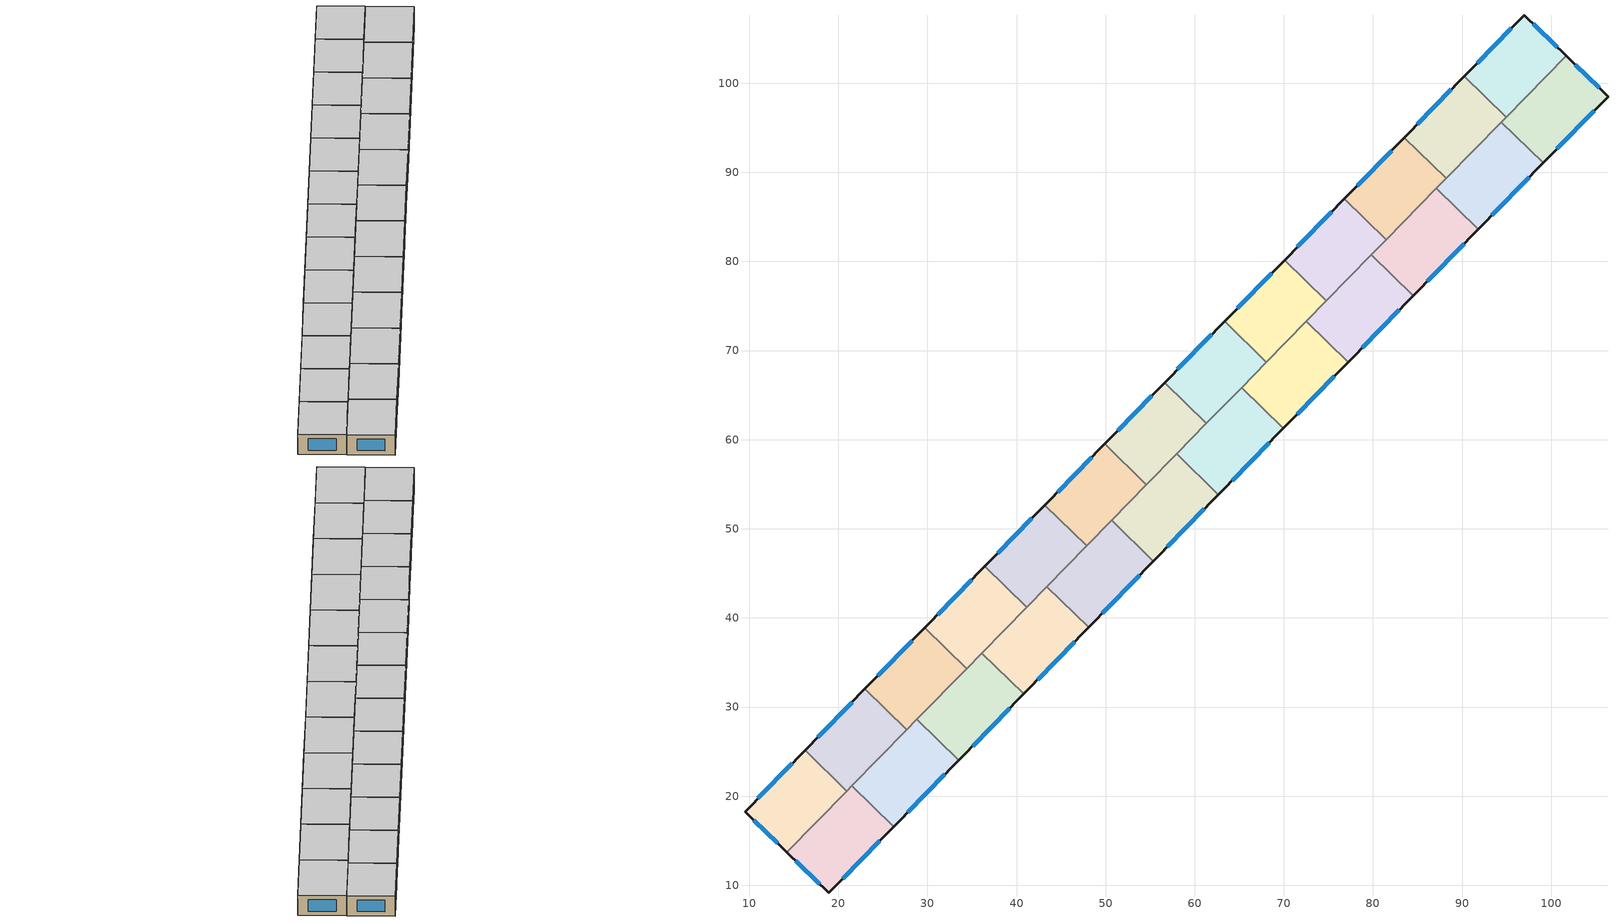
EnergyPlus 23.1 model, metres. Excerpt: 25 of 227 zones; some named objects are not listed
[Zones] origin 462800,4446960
b34ba2d606779dca_F7_dwelling_0
 floor to b34ba2d606779dca_F6_dwelling_0 (EU_floor_Construction): 101.67,103.07 94.93,96.19 90.25,100.77 96.97,107.64 z21
 wall outside (EU_wall_Construction): 101.67,103.07 96.97,107.64 90.25,100.77 z21:24
 wall to b34ba2d606779dca_F7_dwelling_1 (EU_wall_Construction): 90.25,100.77 94.93,96.19 z21:24
 wall to b34ba2d606779dca_F7_dwelling_13 (EU_wall_Construction): 94.93,96.19 101.67,103.07 z21:24
 window (EU_Window_Construction): 95.53,106.17 91.69,102.24 / 100.66,104.05 97.97,106.66 z21.64:23.36
 ceiling to b34ba2d606779dca_F8_dwelling_0 (EU_floor_Construction): 94.93,96.19 101.67,103.07 96.97,107.64 90.25,100.77 z24
b34ba2d606779dca_F7_dwelling_1
 floor to b34ba2d606779dca_F6_dwelling_1 (EU_floor_Construction): 94.93,96.19 88.21,89.31 83.52,93.9 90.25,100.77 z21
 wall outside (EU_wall_Construction): 90.25,100.77 83.52,93.9 z21:24
 wall to b34ba2d606779dca_F7_dwelling_2 (EU_wall_Construction): 83.52,93.9 88.21,89.31 z21:24
 wall to b34ba2d606779dca_F7_dwelling_14 (EU_wall_Construction): 88.21,89.31 94.39,95.63 z21:24
 wall to b34ba2d606779dca_F7_dwelling_13 (EU_wall_Construction): 94.39,95.63 94.93,96.19 z21:24
 window (EU_Window_Construction): 88.81,99.3 84.96,95.37 z21.64:23.36
 ceiling to b34ba2d606779dca_F8_dwelling_1 (EU_floor_Construction): 88.21,89.31 94.93,96.19 90.25,100.77 83.52,93.9 z24
b34ba2d606779dca_F7_dwelling_10
 floor to b34ba2d606779dca_F6_dwelling_10 (EU_floor_Construction): 34.41,34.32 27.68,27.45 22.99,32.03 29.72,38.91 z21
 wall outside (EU_wall_Construction): 29.72,38.91 22.99,32.03 z21:24
 wall to b34ba2d606779dca_F7_dwelling_9 (EU_wall_Construction): 34.41,34.32 29.72,38.91 z21:24
 wall to b34ba2d606779dca_F7_dwelling_11 (EU_wall_Construction): 22.99,32.03 27.68,27.45 z21:24
 wall to b34ba2d606779dca_F7_dwelling_22 (EU_wall_Construction): 28.82,28.61 34.41,34.32 z21:24
 wall to b34ba2d606779dca_F7_dwelling_23 (EU_wall_Construction): 27.68,27.45 28.82,28.61 z21:24
 window (EU_Window_Construction): 28.28,37.43 24.43,33.5 z21.64:23.36
 ceiling to b34ba2d606779dca_F8_dwelling_10 (EU_floor_Construction): 27.68,27.45 34.41,34.32 29.72,38.91 22.99,32.03 z24
b34ba2d606779dca_F7_dwelling_11
 floor to b34ba2d606779dca_F6_dwelling_11 (EU_floor_Construction): 27.68,27.45 20.96,20.57 16.27,25.16 22.99,32.03 z21
 wall outside (EU_wall_Construction): 22.99,32.03 16.27,25.16 z21:24
 wall to b34ba2d606779dca_F7_dwelling_12 (EU_wall_Construction): 16.27,25.16 20.96,20.57 z21:24
 wall to b34ba2d606779dca_F7_dwelling_23 (EU_wall_Construction): 21.54,21.17 27.68,27.45 z21:24
 wall to b34ba2d606779dca_F7_dwelling_24 (EU_wall_Construction): 20.96,20.57 21.54,21.17 z21:24
 window (EU_Window_Construction): 21.55,30.56 17.71,26.63 z21.64:23.36
 ceiling to b34ba2d606779dca_F8_dwelling_11 (EU_floor_Construction): 20.96,20.57 27.68,27.45 22.99,32.03 16.27,25.16 z24
b34ba2d606779dca_F7_dwelling_12
 floor to b34ba2d606779dca_F6_dwelling_12 (EU_floor_Construction): 20.96,20.57 14.24,13.71 9.53,18.27 16.27,25.16 z21
 wall outside (EU_wall_Construction): 16.27,25.16 9.53,18.27 14.24,13.71 z21:24
 wall to b34ba2d606779dca_F7_dwelling_24 (EU_wall_Construction): 14.24,13.71 20.96,20.57 z21:24
 window (EU_Window_Construction): 10.54,17.29 13.23,14.69 / 14.83,23.68 10.97,19.75 z21.64:23.36
 ceiling to b34ba2d606779dca_F8_dwelling_12 (EU_floor_Construction): 14.24,13.71 20.96,20.57 16.27,25.16 9.53,18.27 z24
b34ba2d606779dca_F7_dwelling_13
 floor to b34ba2d606779dca_F6_dwelling_13 (EU_floor_Construction): 106.37,98.5 99.08,91.05 94.39,95.63 101.67,103.07 z21
 wall outside (EU_wall_Construction): 99.08,91.05 106.37,98.5 101.67,103.07 z21:24
 wall to b34ba2d606779dca_F7_dwelling_14 (EU_wall_Construction): 94.39,95.63 99.08,91.05 z21:24
 window (EU_Window_Construction): 105.36,99.48 102.68,102.09 / 100.64,92.64 104.81,96.91 z21.64:23.36
 ceiling to b34ba2d606779dca_F8_dwelling_13 (EU_floor_Construction): 99.08,91.05 106.37,98.5 101.67,103.07 94.39,95.63 z24
b34ba2d606779dca_F7_dwelling_14
 floor to b34ba2d606779dca_F6_dwelling_14 (EU_floor_Construction): 99.08,91.05 91.79,83.6 87.11,88.19 94.39,95.63 z21
 wall outside (EU_wall_Construction): 91.79,83.6 99.08,91.05 z21:24
 wall to b34ba2d606779dca_F7_dwelling_15 (EU_wall_Construction): 87.11,88.19 91.79,83.6 z21:24
 wall to b34ba2d606779dca_F7_dwelling_2 (EU_wall_Construction): 88.21,89.31 87.11,88.19 z21:24
 window (EU_Window_Construction): 93.35,85.2 97.52,89.45 z21.64:23.36
 ceiling to b34ba2d606779dca_F8_dwelling_14 (EU_floor_Construction): 91.79,83.6 99.08,91.05 94.39,95.63 87.11,88.19 z24
b34ba2d606779dca_F7_dwelling_15
 floor to b34ba2d606779dca_F6_dwelling_15 (EU_floor_Construction): 91.79,83.6 84.51,76.16 79.82,80.74 87.11,88.19 z21
 wall outside (EU_wall_Construction): 84.51,76.16 91.79,83.6 z21:24
 wall to b34ba2d606779dca_F7_dwelling_16 (EU_wall_Construction): 79.82,80.74 84.51,76.16 z21:24
 wall to b34ba2d606779dca_F7_dwelling_2 (EU_wall_Construction): 87.11,88.19 81.48,82.44 z21:24
 wall to b34ba2d606779dca_F7_dwelling_3 (EU_wall_Construction): 81.48,82.44 79.82,80.74 z21:24
 window (EU_Window_Construction): 86.07,77.75 90.23,82.01 z21.64:23.36
 ceiling to b34ba2d606779dca_F8_dwelling_15 (EU_floor_Construction): 84.51,76.16 91.79,83.6 87.11,88.19 79.82,80.74 z24
b34ba2d606779dca_F7_dwelling_16
 floor to b34ba2d606779dca_F6_dwelling_16 (EU_floor_Construction): 84.51,76.16 77.22,68.71 72.54,73.29 79.82,80.74 z21
 wall outside (EU_wall_Construction): 77.22,68.71 84.51,76.16 z21:24
 wall to b34ba2d606779dca_F7_dwelling_17 (EU_wall_Construction): 72.54,73.29 77.22,68.71 z21:24
 wall to b34ba2d606779dca_F7_dwelling_3 (EU_wall_Construction): 79.82,80.74 74.76,75.57 z21:24
 wall to b34ba2d606779dca_F7_dwelling_4 (EU_wall_Construction): 74.76,75.57 72.54,73.29 z21:24
 window (EU_Window_Construction): 78.78,70.3 82.95,74.56 z21.64:23.36
 ceiling to b34ba2d606779dca_F8_dwelling_16 (EU_floor_Construction): 77.22,68.71 84.51,76.16 79.82,80.74 72.54,73.29 z24
b34ba2d606779dca_F7_dwelling_17
 floor to b34ba2d606779dca_F6_dwelling_17 (EU_floor_Construction): 77.22,68.71 69.94,61.26 65.25,65.85 72.54,73.29 z21
 wall outside (EU_wall_Construction): 69.94,61.26 77.22,68.71 z21:24
 wall to b34ba2d606779dca_F7_dwelling_18 (EU_wall_Construction): 65.25,65.85 69.94,61.26 z21:24
 wall to b34ba2d606779dca_F7_dwelling_4 (EU_wall_Construction): 72.54,73.29 68.03,68.69 z21:24
 wall to b34ba2d606779dca_F7_dwelling_5 (EU_wall_Construction): 68.03,68.69 65.25,65.85 z21:24
 window (EU_Window_Construction): 71.5,62.86 75.66,67.11 z21.64:23.36
 ceiling to b34ba2d606779dca_F8_dwelling_17 (EU_floor_Construction): 69.94,61.26 77.22,68.71 72.54,73.29 65.25,65.85 z24
b34ba2d606779dca_F7_dwelling_18
 floor to b34ba2d606779dca_F6_dwelling_18 (EU_floor_Construction): 69.94,61.26 62.65,53.82 57.97,58.4 65.25,65.85 z21
 wall outside (EU_wall_Construction): 62.65,53.82 69.94,61.26 z21:24
 wall to b34ba2d606779dca_F7_dwelling_19 (EU_wall_Construction): 57.97,58.4 62.65,53.82 z21:24
 wall to b34ba2d606779dca_F7_dwelling_5 (EU_wall_Construction): 65.25,65.85 61.31,61.82 z21:24
 wall to b34ba2d606779dca_F7_dwelling_6 (EU_wall_Construction): 61.31,61.82 57.97,58.4 z21:24
 window (EU_Window_Construction): 64.21,55.41 68.38,59.67 z21.64:23.36
 ceiling to b34ba2d606779dca_F8_dwelling_18 (EU_floor_Construction): 62.65,53.82 69.94,61.26 65.25,65.85 57.97,58.4 z24
b34ba2d606779dca_F7_dwelling_19
 floor to b34ba2d606779dca_F6_dwelling_19 (EU_floor_Construction): 62.65,53.82 55.37,46.37 50.68,50.96 57.97,58.4 z21
 wall outside (EU_wall_Construction): 55.37,46.37 62.65,53.82 z21:24
 wall to b34ba2d606779dca_F7_dwelling_20 (EU_wall_Construction): 50.68,50.96 55.37,46.37 z21:24
 wall to b34ba2d606779dca_F7_dwelling_7 (EU_wall_Construction): 54.58,54.94 50.68,50.96 z21:24
 wall to b34ba2d606779dca_F7_dwelling_6 (EU_wall_Construction): 57.97,58.4 54.58,54.94 z21:24
 window (EU_Window_Construction): 56.93,47.97 61.09,52.22 z21.64:23.36
 ceiling to b34ba2d606779dca_F8_dwelling_19 (EU_floor_Construction): 55.37,46.37 62.65,53.82 57.97,58.4 50.68,50.96 z24
b34ba2d606779dca_F7_dwelling_2
 floor to b34ba2d606779dca_F6_dwelling_2 (EU_floor_Construction): 88.21,89.31 81.48,82.44 76.8,87.03 83.52,93.9 z21
 wall outside (EU_wall_Construction): 83.52,93.9 76.8,87.03 z21:24
 wall to b34ba2d606779dca_F7_dwelling_3 (EU_wall_Construction): 76.8,87.03 81.48,82.44 z21:24
 window (EU_Window_Construction): 82.08,92.43 78.24,88.5 z21.64:23.36
 ceiling to b34ba2d606779dca_F8_dwelling_2 (EU_floor_Construction): 81.48,82.44 88.21,89.31 83.52,93.9 76.8,87.03 z24
b34ba2d606779dca_F7_dwelling_20
 floor to b34ba2d606779dca_F6_dwelling_20 (EU_floor_Construction): 55.37,46.37 48.08,38.92 43.4,43.51 50.68,50.96 z21
 wall outside (EU_wall_Construction): 48.08,38.92 55.37,46.37 z21:24
 wall to b34ba2d606779dca_F7_dwelling_21 (EU_wall_Construction): 43.4,43.51 48.08,38.92 z21:24
 wall to b34ba2d606779dca_F7_dwelling_8 (EU_wall_Construction): 47.86,48.07 43.4,43.51 z21:24
 wall to b34ba2d606779dca_F7_dwelling_7 (EU_wall_Construction): 50.68,50.95 47.86,48.07 z21:24
 window (EU_Window_Construction): 49.64,40.52 53.81,44.78 z21.64:23.36
 ceiling to b34ba2d606779dca_F8_dwelling_20 (EU_floor_Construction): 48.08,38.92 55.37,46.37 50.68,50.96 43.4,43.51 z24
b34ba2d606779dca_F7_dwelling_21
 floor to b34ba2d606779dca_F6_dwelling_21 (EU_floor_Construction): 48.08,38.92 40.79,31.48 36.11,36.06 43.4,43.51 z21
 wall outside (EU_wall_Construction): 40.79,31.48 48.08,38.92 z21:24
 wall to b34ba2d606779dca_F7_dwelling_22 (EU_wall_Construction): 36.11,36.06 40.79,31.48 z21:24
 wall to b34ba2d606779dca_F7_dwelling_9 (EU_wall_Construction): 41.13,41.19 36.11,36.06 z21:24
 wall to b34ba2d606779dca_F7_dwelling_8 (EU_wall_Construction): 43.39,43.51 41.13,41.2 z21:24
 window (EU_Window_Construction): 42.36,33.07 46.52,37.33 z21.64:23.36
 ceiling to b34ba2d606779dca_F8_dwelling_21 (EU_floor_Construction): 40.79,31.48 48.08,38.92 43.4,43.51 36.11,36.06 z24
b34ba2d606779dca_F7_dwelling_22
 floor to b34ba2d606779dca_F6_dwelling_22 (EU_floor_Construction): 40.79,31.48 33.51,24.03 28.82,28.61 36.11,36.06 z21
 wall outside (EU_wall_Construction): 33.51,24.03 40.79,31.48 z21:24
 wall to b34ba2d606779dca_F7_dwelling_23 (EU_wall_Construction): 28.82,28.61 33.51,24.03 z21:24
 wall to b34ba2d606779dca_F7_dwelling_9 (EU_wall_Construction): 36.11,36.06 34.41,34.32 z21:24
 window (EU_Window_Construction): 35.07,25.62 39.23,29.88 z21.64:23.36
 ceiling to b34ba2d606779dca_F8_dwelling_22 (EU_floor_Construction): 33.51,24.03 40.79,31.48 36.11,36.06 28.82,28.61 z24
b34ba2d606779dca_F7_dwelling_23
 floor to b34ba2d606779dca_F6_dwelling_23 (EU_floor_Construction): 33.51,24.03 26.22,16.58 21.54,21.17 28.82,28.61 z21
 wall outside (EU_wall_Construction): 26.22,16.58 33.51,24.03 z21:24
 wall to b34ba2d606779dca_F7_dwelling_24 (EU_wall_Construction): 21.54,21.17 26.22,16.58 z21:24
 window (EU_Window_Construction): 27.78,18.18 31.95,22.43 z21.64:23.36
 ceiling to b34ba2d606779dca_F8_dwelling_23 (EU_floor_Construction): 26.22,16.58 33.51,24.03 28.82,28.61 21.54,21.17 z24
b34ba2d606779dca_F7_dwelling_24
 floor to b34ba2d606779dca_F6_dwelling_24 (EU_floor_Construction): 26.22,16.58 18.95,9.15 14.24,13.71 21.54,21.17 z21
 wall outside (EU_wall_Construction): 14.24,13.71 18.95,9.15 26.22,16.58 z21:24
 window (EU_Window_Construction): 20.51,10.74 24.66,14.99 / 15.25,12.73 17.94,10.12 z21.64:23.36
 ceiling to b34ba2d606779dca_F8_dwelling_24 (EU_floor_Construction): 18.95,9.15 26.22,16.58 21.54,21.17 14.24,13.71 z24
b34ba2d606779dca_F7_dwelling_3
 floor to b34ba2d606779dca_F6_dwelling_3 (EU_floor_Construction): 81.48,82.44 74.76,75.57 70.07,80.15 76.8,87.03 z21
 wall outside (EU_wall_Construction): 76.8,87.03 70.07,80.15 z21:24
 wall to b34ba2d606779dca_F7_dwelling_4 (EU_wall_Construction): 70.07,80.15 74.76,75.57 z21:24
 window (EU_Window_Construction): 75.36,85.55 71.51,81.62 z21.64:23.36
 ceiling to b34ba2d606779dca_F8_dwelling_3 (EU_floor_Construction): 74.76,75.57 81.48,82.44 76.8,87.03 70.07,80.15 z24
b34ba2d606779dca_F7_dwelling_4
 floor to b34ba2d606779dca_F6_dwelling_4 (EU_floor_Construction): 74.76,75.57 68.03,68.69 63.35,73.28 70.07,80.15 z21
 wall outside (EU_wall_Construction): 70.07,80.15 63.35,73.28 z21:24
 wall to b34ba2d606779dca_F7_dwelling_5 (EU_wall_Construction): 63.35,73.28 68.03,68.69 z21:24
 window (EU_Window_Construction): 68.63,78.68 64.79,74.75 z21.64:23.36
 ceiling to b34ba2d606779dca_F8_dwelling_4 (EU_floor_Construction): 68.03,68.69 74.76,75.57 70.07,80.15 63.35,73.28 z24
b34ba2d606779dca_F7_dwelling_5
 floor to b34ba2d606779dca_F6_dwelling_5 (EU_floor_Construction): 68.03,68.69 61.31,61.82 56.62,66.4 63.35,73.28 z21
 wall outside (EU_wall_Construction): 63.35,73.28 56.62,66.4 z21:24
 wall to b34ba2d606779dca_F7_dwelling_6 (EU_wall_Construction): 56.62,66.4 61.31,61.82 z21:24
 window (EU_Window_Construction): 61.91,71.8 58.06,67.87 z21.64:23.36
 ceiling to b34ba2d606779dca_F8_dwelling_5 (EU_floor_Construction): 61.31,61.82 68.03,68.69 63.35,73.28 56.62,66.4 z24
b34ba2d606779dca_F7_dwelling_6
 floor to b34ba2d606779dca_F6_dwelling_6 (EU_floor_Construction): 61.31,61.82 54.58,54.94 49.9,59.53 56.62,66.4 z21
 wall outside (EU_wall_Construction): 56.62,66.4 49.9,59.53 z21:24
 wall to b34ba2d606779dca_F7_dwelling_7 (EU_wall_Construction): 49.9,59.53 54.58,54.94 z21:24
 window (EU_Window_Construction): 55.18,64.93 51.34,61 z21.64:23.36
 ceiling to b34ba2d606779dca_F8_dwelling_6 (EU_floor_Construction): 54.58,54.94 61.31,61.82 56.62,66.4 49.9,59.53 z24
b34ba2d606779dca_F7_dwelling_7
 floor to b34ba2d606779dca_F6_dwelling_7 (EU_floor_Construction): 54.58,54.94 47.86,48.07 43.17,52.65 49.9,59.53 z21
 wall outside (EU_wall_Construction): 49.9,59.53 43.17,52.65 z21:24
 wall to b34ba2d606779dca_F7_dwelling_8 (EU_wall_Construction): 43.17,52.65 47.86,48.07 z21:24
 window (EU_Window_Construction): 48.46,58.06 44.61,54.13 z21.64:23.36
 ceiling to b34ba2d606779dca_F8_dwelling_7 (EU_floor_Construction): 47.86,48.07 54.58,54.94 49.9,59.53 43.17,52.65 z24
b34ba2d606779dca_F7_dwelling_8
 floor to b34ba2d606779dca_F6_dwelling_8 (EU_floor_Construction): 47.86,48.07 41.13,41.2 36.45,45.78 43.17,52.65 z21
 wall outside (EU_wall_Construction): 43.17,52.65 36.45,45.78 z21:24
 wall to b34ba2d606779dca_F7_dwelling_9 (EU_wall_Construction): 36.45,45.78 41.13,41.2 z21:24
 window (EU_Window_Construction): 41.73,51.18 37.89,47.25 z21.64:23.36
 ceiling to b34ba2d606779dca_F8_dwelling_8 (EU_floor_Construction): 41.13,41.2 47.86,48.07 43.17,52.65 36.45,45.78 z24
b34ba2d606779dca_F7_dwelling_9
 floor to b34ba2d606779dca_F6_dwelling_9 (EU_floor_Construction): 41.13,41.2 34.41,34.32 29.72,38.91 36.45,45.78 z21
 wall outside (EU_wall_Construction): 36.45,45.78 29.72,38.91 z21:24
 window (EU_Window_Construction): 35,44.31 31.16,40.38 z21.64:23.36
 ceiling to b34ba2d606779dca_F8_dwelling_9 (EU_floor_Construction): 34.41,34.32 41.13,41.2 36.45,45.78 29.72,38.91 z24
[Building]
EU S2 Campaign: North Axis=0; Terrain=City; Solar Distribution=FullExterior
[Site:Location]
Yerevan-Zvartnots.Intl.AP: Latitude=40.15; Longitude=44.383; Time Zone=4; Elevation=854
[SizingPeriod:WeatherFileDays]
AnnualSizingPeriod: Begin Month=1; Begin Day of Month=1; End Month=12; End Day of Month=31; Day of Week for Start Day=Monday; Use Weather File Daylight Saving Period=No; Use Weather File Rain and Snow Indicators=No
[MATERIAL]
EU_InternalMass_Material: Roughness=MediumRough; Thickness=0.1; Conductivity=1; Density=1800; Specific Heat=900; Thermal Absorptance=0.9; Solar Absorptance=0.7; Visible Absorptance=0.7
[MATERIAL:NOMASS] Roughness=MediumRough; Thermal Absorptance=0.9; Solar Absorptance=0.7; Visible Absorptance=0.7
Name | Thermal Resistance
EU_wall_NoMass | 1.05043
EU_floor_NoMass | 0.478065
[WINDOWMATERIAL:SIMPLEGLAZINGSYSTEM]
EU_Window_SimpleGlazing: UFactor=2.5566; Solar Heat Gain Coefficient=0.75; Visible Transmittance=0.75
[CONSTRUCTION]
EU_wall_Construction: EU_wall_NoMass
EU_floor_Construction: EU_floor_NoMass
EU_Window_Construction: EU_Window_SimpleGlazing
EU_InternalMass_Construction: EU_InternalMass_Material
[ZONE] Type=1; Multiplier=1; Ceiling Height=autocalculate; Floor Area=autocalculate; Part of Total Floor Area=Yes
Name | Volume
b34ba2d606779dca_F7_dwelling_0; b34ba2d606779dca_F7_dwelling_1; b34ba2d606779dca_F7_dwelling_8 | 189.155
b34ba2d606779dca_F7_dwelling_10; b34ba2d606779dca_F7_dwelling_4; b34ba2d606779dca_F7_dwelling_6 | 189.137
b34ba2d606779dca_F7_dwelling_11; b34ba2d606779dca_F7_dwelling_3; b34ba2d606779dca_F7_dwelling_7 | 189.154
b34ba2d606779dca_F7_dwelling_12 | 189.159
b34ba2d606779dca_F7_dwelling_13 | 204.907
b34ba2d606779dca_F7_dwelling_14 | 204.917
b34ba2d606779dca_F7_dwelling_15 | 204.889
b34ba2d606779dca_F7_dwelling_16 | 204.899
b34ba2d606779dca_F7_dwelling_17 | 204.913
b34ba2d606779dca_F7_dwelling_18 | 204.903
b34ba2d606779dca_F7_dwelling_19 | 204.927
b34ba2d606779dca_F7_dwelling_2 | 189.172
b34ba2d606779dca_F7_dwelling_20 | 204.877
b34ba2d606779dca_F7_dwelling_21 | 204.905
b34ba2d606779dca_F7_dwelling_22; b34ba2d606779dca_F7_dwelling_23 | 204.909
b34ba2d606779dca_F7_dwelling_24 | 204.91
b34ba2d606779dca_F7_dwelling_5 | 189.164
b34ba2d606779dca_F7_dwelling_9 | 189.165
[INTERNALMASS] Construction=EU_InternalMass_Construction
Name | Zone or ZoneList | Surface Area
b34ba2d606779dca_F7_dwelling_0_EU_InternalMass | b34ba2d606779dca_F7_dwelling_0 | 63.0516
b34ba2d606779dca_F7_dwelling_1_EU_InternalMass | b34ba2d606779dca_F7_dwelling_1 | 63.0514
b34ba2d606779dca_F7_dwelling_2_EU_InternalMass | b34ba2d606779dca_F7_dwelling_2 | 63.0571
b34ba2d606779dca_F7_dwelling_3_EU_InternalMass | b34ba2d606779dca_F7_dwelling_3 | 63.0514
b34ba2d606779dca_F7_dwelling_4_EU_InternalMass | b34ba2d606779dca_F7_dwelling_4 | 63.0457
b34ba2d606779dca_F7_dwelling_5_EU_InternalMass | b34ba2d606779dca_F7_dwelling_5 | 63.055
b34ba2d606779dca_F7_dwelling_6_EU_InternalMass | b34ba2d606779dca_F7_dwelling_6 | 63.0457
b34ba2d606779dca_F7_dwelling_7_EU_InternalMass | b34ba2d606779dca_F7_dwelling_7 | 63.0514
b34ba2d606779dca_F7_dwelling_8_EU_InternalMass | b34ba2d606779dca_F7_dwelling_8 | 63.0514
b34ba2d606779dca_F7_dwelling_9_EU_InternalMass | b34ba2d606779dca_F7_dwelling_9 | 63.055
b34ba2d606779dca_F7_dwelling_10_EU_InternalMass | b34ba2d606779dca_F7_dwelling_10 | 63.0457
b34ba2d606779dca_F7_dwelling_11_EU_InternalMass | b34ba2d606779dca_F7_dwelling_11 | 63.0514
b34ba2d606779dca_F7_dwelling_12_EU_InternalMass | b34ba2d606779dca_F7_dwelling_12 | 63.0531
b34ba2d606779dca_F7_dwelling_13_EU_InternalMass | b34ba2d606779dca_F7_dwelling_13 | 68.3024
b34ba2d606779dca_F7_dwelling_14_EU_InternalMass | b34ba2d606779dca_F7_dwelling_14 | 68.3057
b34ba2d606779dca_F7_dwelling_15_EU_InternalMass | b34ba2d606779dca_F7_dwelling_15 | 68.2964
b34ba2d606779dca_F7_dwelling_16_EU_InternalMass | b34ba2d606779dca_F7_dwelling_16 | 68.2997
b34ba2d606779dca_F7_dwelling_17_EU_InternalMass | b34ba2d606779dca_F7_dwelling_17 | 68.3044
b34ba2d606779dca_F7_dwelling_18_EU_InternalMass | b34ba2d606779dca_F7_dwelling_18 | 68.3011
b34ba2d606779dca_F7_dwelling_19_EU_InternalMass | b34ba2d606779dca_F7_dwelling_19 | 68.309
b34ba2d606779dca_F7_dwelling_20_EU_InternalMass | b34ba2d606779dca_F7_dwelling_20 | 68.2924
b34ba2d606779dca_F7_dwelling_21_EU_InternalMass | b34ba2d606779dca_F7_dwelling_21 | 68.3054
b34ba2d606779dca_F7_dwelling_22_EU_InternalMass | b34ba2d606779dca_F7_dwelling_22 | 68.303
b34ba2d606779dca_F7_dwelling_23_EU_InternalMass | b34ba2d606779dca_F7_dwelling_23 | 68.303
b34ba2d606779dca_F7_dwelling_24_EU_InternalMass | b34ba2d606779dca_F7_dwelling_24 | 68.3033
[OTHEREQUIPMENT] Fuel Type=Electricity; Design Level Calculation Method=Watts/Area; Power per Zone Floor Area=1; Fraction Latent=0; Fraction Radiant=0; Fraction Lost=0; Carbon Dioxide Generation Rate=0; EndUse Subcategory=EU_Step8_InternalGains
Name | Zone or ZoneList or Space or SpaceList | Schedule
EU_Step8_InternalGain_b34ba2d606779dca_F7_dwelling_0_f000 | b34ba2d606779dca_F7_dwelling_0 | EU_Step8_GainSchedule_b34ba2d606779dca_F7_dwelling_0_f000
EU_Step8_InternalGain_b34ba2d606779dca_F7_dwelling_1_f000 | b34ba2d606779dca_F7_dwelling_1 | EU_Step8_GainSchedule_b34ba2d606779dca_F7_dwelling_1_f000
EU_Step8_InternalGain_b34ba2d606779dca_F7_dwelling_2_f000 | b34ba2d606779dca_F7_dwelling_2 | EU_Step8_GainSchedule_b34ba2d606779dca_F7_dwelling_2_f000
EU_Step8_InternalGain_b34ba2d606779dca_F7_dwelling_3_f000 | b34ba2d606779dca_F7_dwelling_3 | EU_Step8_GainSchedule_b34ba2d606779dca_F7_dwelling_3_f000
EU_Step8_InternalGain_b34ba2d606779dca_F7_dwelling_4_f000 | b34ba2d606779dca_F7_dwelling_4 | EU_Step8_GainSchedule_b34ba2d606779dca_F7_dwelling_4_f000
EU_Step8_InternalGain_b34ba2d606779dca_F7_dwelling_5_f000 | b34ba2d606779dca_F7_dwelling_5 | EU_Step8_GainSchedule_b34ba2d606779dca_F7_dwelling_5_f000
EU_Step8_InternalGain_b34ba2d606779dca_F7_dwelling_6_f000 | b34ba2d606779dca_F7_dwelling_6 | EU_Step8_GainSchedule_b34ba2d606779dca_F7_dwelling_6_f000
EU_Step8_InternalGain_b34ba2d606779dca_F7_dwelling_7_f000 | b34ba2d606779dca_F7_dwelling_7 | EU_Step8_GainSchedule_b34ba2d606779dca_F7_dwelling_7_f000
EU_Step8_InternalGain_b34ba2d606779dca_F7_dwelling_8_f000 | b34ba2d606779dca_F7_dwelling_8 | EU_Step8_GainSchedule_b34ba2d606779dca_F7_dwelling_8_f000
EU_Step8_InternalGain_b34ba2d606779dca_F7_dwelling_9_f000 | b34ba2d606779dca_F7_dwelling_9 | EU_Step8_GainSchedule_b34ba2d606779dca_F7_dwelling_9_f000
EU_Step8_InternalGain_b34ba2d606779dca_F7_dwelling_10_f000 | b34ba2d606779dca_F7_dwelling_10 | EU_Step8_GainSchedule_b34ba2d606779dca_F7_dwelling_10_f000
EU_Step8_InternalGain_b34ba2d606779dca_F7_dwelling_11_f000 | b34ba2d606779dca_F7_dwelling_11 | EU_Step8_GainSchedule_b34ba2d606779dca_F7_dwelling_11_f000
EU_Step8_InternalGain_b34ba2d606779dca_F7_dwelling_12_f000 | b34ba2d606779dca_F7_dwelling_12 | EU_Step8_GainSchedule_b34ba2d606779dca_F7_dwelling_12_f000
EU_Step8_InternalGain_b34ba2d606779dca_F7_dwelling_13_f000 | b34ba2d606779dca_F7_dwelling_13 | EU_Step8_GainSchedule_b34ba2d606779dca_F7_dwelling_13_f000
EU_Step8_InternalGain_b34ba2d606779dca_F7_dwelling_14_f000 | b34ba2d606779dca_F7_dwelling_14 | EU_Step8_GainSchedule_b34ba2d606779dca_F7_dwelling_14_f000
EU_Step8_InternalGain_b34ba2d606779dca_F7_dwelling_15_f000 | b34ba2d606779dca_F7_dwelling_15 | EU_Step8_GainSchedule_b34ba2d606779dca_F7_dwelling_15_f000
EU_Step8_InternalGain_b34ba2d606779dca_F7_dwelling_16_f000 | b34ba2d606779dca_F7_dwelling_16 | EU_Step8_GainSchedule_b34ba2d606779dca_F7_dwelling_16_f000
EU_Step8_InternalGain_b34ba2d606779dca_F7_dwelling_17_f000 | b34ba2d606779dca_F7_dwelling_17 | EU_Step8_GainSchedule_b34ba2d606779dca_F7_dwelling_17_f000
EU_Step8_InternalGain_b34ba2d606779dca_F7_dwelling_18_f000 | b34ba2d606779dca_F7_dwelling_18 | EU_Step8_GainSchedule_b34ba2d606779dca_F7_dwelling_18_f000
EU_Step8_InternalGain_b34ba2d606779dca_F7_dwelling_19_f000 | b34ba2d606779dca_F7_dwelling_19 | EU_Step8_GainSchedule_b34ba2d606779dca_F7_dwelling_19_f000
EU_Step8_InternalGain_b34ba2d606779dca_F7_dwelling_20_f000 | b34ba2d606779dca_F7_dwelling_20 | EU_Step8_GainSchedule_b34ba2d606779dca_F7_dwelling_20_f000
EU_Step8_InternalGain_b34ba2d606779dca_F7_dwelling_21_f000 | b34ba2d606779dca_F7_dwelling_21 | EU_Step8_GainSchedule_b34ba2d606779dca_F7_dwelling_21_f000
EU_Step8_InternalGain_b34ba2d606779dca_F7_dwelling_22_f000 | b34ba2d606779dca_F7_dwelling_22 | EU_Step8_GainSchedule_b34ba2d606779dca_F7_dwelling_22_f000
EU_Step8_InternalGain_b34ba2d606779dca_F7_dwelling_23_f000 | b34ba2d606779dca_F7_dwelling_23 | EU_Step8_GainSchedule_b34ba2d606779dca_F7_dwelling_23_f000
EU_Step8_InternalGain_b34ba2d606779dca_F7_dwelling_24_f000 | b34ba2d606779dca_F7_dwelling_24 | EU_Step8_GainSchedule_b34ba2d606779dca_F7_dwelling_24_f000
[ZONEVENTILATION:DESIGNFLOWRATE] Schedule=EU_AlwaysOn; Design Flow Rate Calculation Method=AirChanges/Hour; Air Changes per Hour=0.557805; Ventilation Type=Natural; Fan Pressure Rise=0; Fan Total Efficiency=1; Constant Term Coefficient=1; Temperature Term Coefficient=0; Velocity Term Coefficient=0; Velocity Squared Term Coefficient=0; Minimum Indoor Temperature=-100; Maximum Indoor Temperature=100; Delta Temperature=-100; Minimum Outdoor Temperature=-100; Maximum Outdoor Temperature=100; Maximum Wind Speed=40
Name | Zone or ZoneList or Space or SpaceList
EU_ConstantAir_b34ba2d606779dca_F7_dwelling_0 | b34ba2d606779dca_F7_dwelling_0
EU_ConstantAir_b34ba2d606779dca_F7_dwelling_1 | b34ba2d606779dca_F7_dwelling_1
EU_ConstantAir_b34ba2d606779dca_F7_dwelling_2 | b34ba2d606779dca_F7_dwelling_2
EU_ConstantAir_b34ba2d606779dca_F7_dwelling_3 | b34ba2d606779dca_F7_dwelling_3
EU_ConstantAir_b34ba2d606779dca_F7_dwelling_4 | b34ba2d606779dca_F7_dwelling_4
EU_ConstantAir_b34ba2d606779dca_F7_dwelling_5 | b34ba2d606779dca_F7_dwelling_5
EU_ConstantAir_b34ba2d606779dca_F7_dwelling_6 | b34ba2d606779dca_F7_dwelling_6
EU_ConstantAir_b34ba2d606779dca_F7_dwelling_7 | b34ba2d606779dca_F7_dwelling_7
EU_ConstantAir_b34ba2d606779dca_F7_dwelling_8 | b34ba2d606779dca_F7_dwelling_8
EU_ConstantAir_b34ba2d606779dca_F7_dwelling_9 | b34ba2d606779dca_F7_dwelling_9
EU_ConstantAir_b34ba2d606779dca_F7_dwelling_10 | b34ba2d606779dca_F7_dwelling_10
EU_ConstantAir_b34ba2d606779dca_F7_dwelling_11 | b34ba2d606779dca_F7_dwelling_11
EU_ConstantAir_b34ba2d606779dca_F7_dwelling_12 | b34ba2d606779dca_F7_dwelling_12
EU_ConstantAir_b34ba2d606779dca_F7_dwelling_13 | b34ba2d606779dca_F7_dwelling_13
EU_ConstantAir_b34ba2d606779dca_F7_dwelling_14 | b34ba2d606779dca_F7_dwelling_14
EU_ConstantAir_b34ba2d606779dca_F7_dwelling_15 | b34ba2d606779dca_F7_dwelling_15
EU_ConstantAir_b34ba2d606779dca_F7_dwelling_16 | b34ba2d606779dca_F7_dwelling_16
EU_ConstantAir_b34ba2d606779dca_F7_dwelling_17 | b34ba2d606779dca_F7_dwelling_17
EU_ConstantAir_b34ba2d606779dca_F7_dwelling_18 | b34ba2d606779dca_F7_dwelling_18
EU_ConstantAir_b34ba2d606779dca_F7_dwelling_19 | b34ba2d606779dca_F7_dwelling_19
EU_ConstantAir_b34ba2d606779dca_F7_dwelling_20 | b34ba2d606779dca_F7_dwelling_20
EU_ConstantAir_b34ba2d606779dca_F7_dwelling_21 | b34ba2d606779dca_F7_dwelling_21
EU_ConstantAir_b34ba2d606779dca_F7_dwelling_22 | b34ba2d606779dca_F7_dwelling_22
EU_ConstantAir_b34ba2d606779dca_F7_dwelling_23 | b34ba2d606779dca_F7_dwelling_23
EU_ConstantAir_b34ba2d606779dca_F7_dwelling_24 | b34ba2d606779dca_F7_dwelling_24
[HVACTEMPLATE:ZONE:IDEALLOADSAIRSYSTEM] System Availability Schedule=EU_AlwaysOn; Maximum Heating Supply Air Temperature=50; Minimum Cooling Supply Air Temperature=13; Maximum Heating Supply Air Humidity Ratio=0.0156; Minimum Cooling Supply Air Humidity Ratio=0.0077; Heating Limit=NoLimit; Cooling Limit=NoLimit; Heating Availability Schedule=EU_AlwaysOn; Cooling Availability Schedule=EU_CoolingOff; Dehumidification Control Type=ConstantSensibleHeatRatio; Cooling Sensible Heat Ratio=0.7; Dehumidification Setpoint=60; Humidification Control Type=None; Humidification Setpoint=30; Outdoor Air Method=None; Outdoor Air Flow Rate per Person=0.00944; Outdoor Air Flow Rate per Zone Floor Area=0; Outdoor Air Flow Rate per Zone=0; Demand Controlled Ventilation Type=None; Outdoor Air Economizer Type=NoEconomizer; Heat Recovery Type=None; Sensible Heat Recovery Effectiveness=0.7; Latent Heat Recovery Effectiveness=0.65
Name | Template Thermostat
b34ba2d606779dca_F7_dwelling_0 | EU_HeatOnly_b34ba2d606779dca_F7_dwelling_0
b34ba2d606779dca_F7_dwelling_1 | EU_HeatOnly_b34ba2d606779dca_F7_dwelling_1
b34ba2d606779dca_F7_dwelling_2 | EU_HeatOnly_b34ba2d606779dca_F7_dwelling_2
b34ba2d606779dca_F7_dwelling_3 | EU_HeatOnly_b34ba2d606779dca_F7_dwelling_3
b34ba2d606779dca_F7_dwelling_4 | EU_HeatOnly_b34ba2d606779dca_F7_dwelling_4
b34ba2d606779dca_F7_dwelling_5 | EU_HeatOnly_b34ba2d606779dca_F7_dwelling_5
b34ba2d606779dca_F7_dwelling_6 | EU_HeatOnly_b34ba2d606779dca_F7_dwelling_6
b34ba2d606779dca_F7_dwelling_7 | EU_HeatOnly_b34ba2d606779dca_F7_dwelling_7
b34ba2d606779dca_F7_dwelling_8 | EU_HeatOnly_b34ba2d606779dca_F7_dwelling_8
b34ba2d606779dca_F7_dwelling_9 | EU_HeatOnly_b34ba2d606779dca_F7_dwelling_9
b34ba2d606779dca_F7_dwelling_10 | EU_HeatOnly_b34ba2d606779dca_F7_dwelling_10
b34ba2d606779dca_F7_dwelling_11 | EU_HeatOnly_b34ba2d606779dca_F7_dwelling_11
b34ba2d606779dca_F7_dwelling_12 | EU_HeatOnly_b34ba2d606779dca_F7_dwelling_12
b34ba2d606779dca_F7_dwelling_13 | EU_HeatOnly_b34ba2d606779dca_F7_dwelling_13
b34ba2d606779dca_F7_dwelling_14 | EU_HeatOnly_b34ba2d606779dca_F7_dwelling_14
b34ba2d606779dca_F7_dwelling_15 | EU_HeatOnly_b34ba2d606779dca_F7_dwelling_15
b34ba2d606779dca_F7_dwelling_16 | EU_HeatOnly_b34ba2d606779dca_F7_dwelling_16
b34ba2d606779dca_F7_dwelling_17 | EU_HeatOnly_b34ba2d606779dca_F7_dwelling_17
b34ba2d606779dca_F7_dwelling_18 | EU_HeatOnly_b34ba2d606779dca_F7_dwelling_18
b34ba2d606779dca_F7_dwelling_19 | EU_HeatOnly_b34ba2d606779dca_F7_dwelling_19
b34ba2d606779dca_F7_dwelling_20 | EU_HeatOnly_b34ba2d606779dca_F7_dwelling_20
b34ba2d606779dca_F7_dwelling_21 | EU_HeatOnly_b34ba2d606779dca_F7_dwelling_21
b34ba2d606779dca_F7_dwelling_22 | EU_HeatOnly_b34ba2d606779dca_F7_dwelling_22
b34ba2d606779dca_F7_dwelling_23 | EU_HeatOnly_b34ba2d606779dca_F7_dwelling_23
b34ba2d606779dca_F7_dwelling_24 | EU_HeatOnly_b34ba2d606779dca_F7_dwelling_24
[SIZING:ZONE] Zone Cooling Design Supply Air Temperature Input Method=SupplyAirTemperature; Zone Cooling Design Supply Air Temperature=13; Zone Heating Design Supply Air Temperature Input Method=SupplyAirTemperature; Zone Heating Design Supply Air Temperature=50; Zone Cooling Design Supply Air Humidity Ratio=0.008; Zone Heating Design Supply Air Humidity Ratio=0.008; Cooling Design Air Flow Method=DesignDay; Cooling Design Air Flow Rate=0; Cooling Minimum Air Flow per Zone Floor Area=0.000762; Cooling Minimum Air Flow=0; Cooling Minimum Air Flow Fraction=0.2; Heating Design Air Flow Method=DesignDay; Heating Design Air Flow Rate=0; Heating Maximum Air Flow per Zone Floor Area=0.002032; Heating Maximum Air Flow=0.141576; Heating Maximum Air Flow Fraction=0.3; Account for Dedicated Outdoor Air System=No; Dedicated Outdoor Air System Control Strategy=NeutralSupplyAir; Dedicated Outdoor Air Low Setpoint Temperature for Design=autosize; Dedicated Outdoor Air High Setpoint Temperature for Design=autosize; Zone Load Sizing Method=Sensible Load Only No Latent Load; Zone Latent Cooling Design Supply Air Humidity Ratio Input Method=HumidityRatioDifference; Zone Cooling Design Supply Air Humidity Ratio Difference=0.005; Zone Latent Heating Design Supply Air Humidity Ratio Input Method=HumidityRatioDifference; Zone Humidification Design Supply Air Humidity Ratio Difference=0.005
b34ba2d606779dca_F7_dwelling_0; b34ba2d606779dca_F7_dwelling_1; b34ba2d606779dca_F7_dwelling_2; b34ba2d606779dca_F7_dwelling_3; b34ba2d606779dca_F7_dwelling_4; b34ba2d606779dca_F7_dwelling_5; b34ba2d606779dca_F7_dwelling_6; b34ba2d606779dca_F7_dwelling_7; b34ba2d606779dca_F7_dwelling_8; b34ba2d606779dca_F7_dwelling_9; b34ba2d606779dca_F7_dwelling_10; b34ba2d606779dca_F7_dwelling_11; b34ba2d606779dca_F7_dwelling_12; b34ba2d606779dca_F7_dwelling_13; b34ba2d606779dca_F7_dwelling_14; b34ba2d606779dca_F7_dwelling_15; b34ba2d606779dca_F7_dwelling_16; b34ba2d606779dca_F7_dwelling_17; b34ba2d606779dca_F7_dwelling_18; b34ba2d606779dca_F7_dwelling_19; b34ba2d606779dca_F7_dwelling_20; b34ba2d606779dca_F7_dwelling_21; b34ba2d606779dca_F7_dwelling_22; b34ba2d606779dca_F7_dwelling_23; b34ba2d606779dca_F7_dwelling_24
[SCHEDULE:CONSTANT]
Name | Hourly Value
EU_AlwaysOn | 1
EU_CoolingOff | 0
[SCHEDULE:FILE] Column Number=1; Rows to Skip at Top=0; Number of Hours of Data=8760; Column Separator=Comma; Interpolate to Timestep=No; Minutes per Item=60; Adjust Schedule for Daylight Savings=Yes
Name | File
EU_Step8_GainSchedule_b34ba2d606779dca_F7_dwelling_0_f000 | ../../schedules/b34ba2d606779dca/b34ba2d606779dca_F7_dwelling_0_f000_gain.csv
EU_Step8_GainSchedule_b34ba2d606779dca_F7_dwelling_1_f000 | ../../schedules/b34ba2d606779dca/b34ba2d606779dca_F7_dwelling_1_f000_gain.csv
EU_Step8_GainSchedule_b34ba2d606779dca_F7_dwelling_2_f000 | ../../schedules/b34ba2d606779dca/b34ba2d606779dca_F7_dwelling_2_f000_gain.csv
EU_Step8_GainSchedule_b34ba2d606779dca_F7_dwelling_3_f000 | ../../schedules/b34ba2d606779dca/b34ba2d606779dca_F7_dwelling_3_f000_gain.csv
EU_Step8_GainSchedule_b34ba2d606779dca_F7_dwelling_4_f000 | ../../schedules/b34ba2d606779dca/b34ba2d606779dca_F7_dwelling_4_f000_gain.csv
EU_Step8_GainSchedule_b34ba2d606779dca_F7_dwelling_5_f000 | ../../schedules/b34ba2d606779dca/b34ba2d606779dca_F7_dwelling_5_f000_gain.csv
EU_Step8_GainSchedule_b34ba2d606779dca_F7_dwelling_6_f000 | ../../schedules/b34ba2d606779dca/b34ba2d606779dca_F7_dwelling_6_f000_gain.csv
EU_Step8_GainSchedule_b34ba2d606779dca_F7_dwelling_7_f000 | ../../schedules/b34ba2d606779dca/b34ba2d606779dca_F7_dwelling_7_f000_gain.csv
EU_Step8_GainSchedule_b34ba2d606779dca_F7_dwelling_8_f000 | ../../schedules/b34ba2d606779dca/b34ba2d606779dca_F7_dwelling_8_f000_gain.csv
EU_Step8_GainSchedule_b34ba2d606779dca_F7_dwelling_9_f000 | ../../schedules/b34ba2d606779dca/b34ba2d606779dca_F7_dwelling_9_f000_gain.csv
EU_Step8_GainSchedule_b34ba2d606779dca_F7_dwelling_10_f000 | ../../schedules/b34ba2d606779dca/b34ba2d606779dca_F7_dwelling_10_f000_gain.csv
EU_Step8_GainSchedule_b34ba2d606779dca_F7_dwelling_11_f000 | ../../schedules/b34ba2d606779dca/b34ba2d606779dca_F7_dwelling_11_f000_gain.csv
EU_Step8_GainSchedule_b34ba2d606779dca_F7_dwelling_12_f000 | ../../schedules/b34ba2d606779dca/b34ba2d606779dca_F7_dwelling_12_f000_gain.csv
EU_Step8_GainSchedule_b34ba2d606779dca_F7_dwelling_13_f000 | ../../schedules/b34ba2d606779dca/b34ba2d606779dca_F7_dwelling_13_f000_gain.csv
EU_Step8_GainSchedule_b34ba2d606779dca_F7_dwelling_14_f000 | ../../schedules/b34ba2d606779dca/b34ba2d606779dca_F7_dwelling_14_f000_gain.csv
EU_Step8_GainSchedule_b34ba2d606779dca_F7_dwelling_15_f000 | ../../schedules/b34ba2d606779dca/b34ba2d606779dca_F7_dwelling_15_f000_gain.csv
EU_Step8_GainSchedule_b34ba2d606779dca_F7_dwelling_16_f000 | ../../schedules/b34ba2d606779dca/b34ba2d606779dca_F7_dwelling_16_f000_gain.csv
EU_Step8_GainSchedule_b34ba2d606779dca_F7_dwelling_17_f000 | ../../schedules/b34ba2d606779dca/b34ba2d606779dca_F7_dwelling_17_f000_gain.csv
EU_Step8_GainSchedule_b34ba2d606779dca_F7_dwelling_18_f000 | ../../schedules/b34ba2d606779dca/b34ba2d606779dca_F7_dwelling_18_f000_gain.csv
EU_Step8_GainSchedule_b34ba2d606779dca_F7_dwelling_19_f000 | ../../schedules/b34ba2d606779dca/b34ba2d606779dca_F7_dwelling_19_f000_gain.csv
EU_Step8_GainSchedule_b34ba2d606779dca_F7_dwelling_20_f000 | ../../schedules/b34ba2d606779dca/b34ba2d606779dca_F7_dwelling_20_f000_gain.csv
EU_Step8_GainSchedule_b34ba2d606779dca_F7_dwelling_21_f000 | ../../schedules/b34ba2d606779dca/b34ba2d606779dca_F7_dwelling_21_f000_gain.csv
EU_Step8_GainSchedule_b34ba2d606779dca_F7_dwelling_22_f000 | ../../schedules/b34ba2d606779dca/b34ba2d606779dca_F7_dwelling_22_f000_gain.csv
EU_Step8_GainSchedule_b34ba2d606779dca_F7_dwelling_23_f000 | ../../schedules/b34ba2d606779dca/b34ba2d606779dca_F7_dwelling_23_f000_gain.csv
EU_Step8_GainSchedule_b34ba2d606779dca_F7_dwelling_24_f000 | ../../schedules/b34ba2d606779dca/b34ba2d606779dca_F7_dwelling_24_f000_gain.csv
